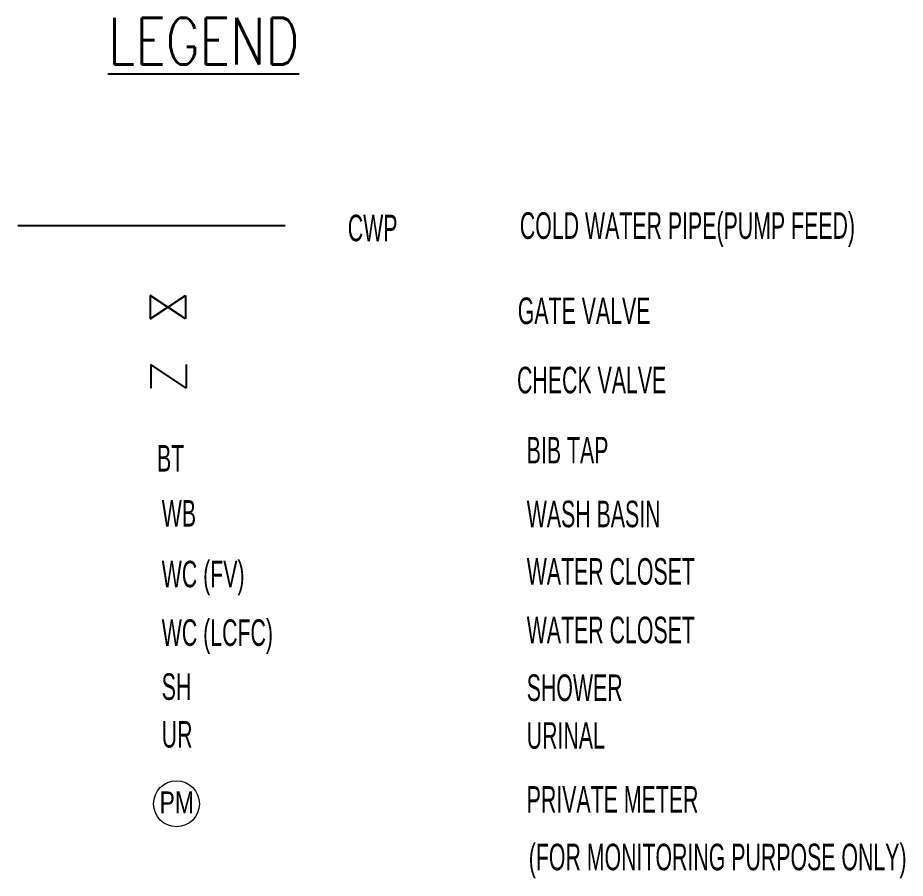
# Model space of a CAD drawing. Header units: millimetres. Extents: x -25453 to 37620, y -352922 to -318638.
# Drawn here: x 29102 to 37620, y -352922 to -344660 of the extents above; entities that cross this region are included whole.
import ezdxf

# ---------------------------------------------------------------- set-up
doc = ezdxf.new("R2010")
doc.units = ezdxf.units.MM
doc.header["$LTSCALE"] = 0.1
doc.layers.get('0').update_dxf_attribs({"color": 8})
for name, color, linetype in [('M-_DWAT----_E-N', 1, 'Continuous'), ('M-_DWAT----_T-N', 7, 'Continuous'), ('M-_SANIANOT_T-_2TXT', 7, 'Continuous'), ('M1_DWATCWP-_E-', 160, 'Continuous')]:
    doc.layers.add(name, color=color, linetype=linetype)
doc.layers.add('M1_ANOTT2W-_T-', color=2, linetype='Continuous', lineweight=15)
doc.styles.add('Arial', font='arial.ttf', dxfattribs={"width": 0.8, "height": 450})
doc.styles.add('S250', font='romans.shx', dxfattribs={"width": 0.5, "height": 250})

msp = doc.modelspace()

# ---------------------------------------------------------------- linework, layer by layer
at = {"color": 160, "ltscale": 800}
for p, q in [((30379.6, -347990.4, 0), (30379.6, -348215.4, 0)), ((30717.1, -348215.4, 0), (30379.6, -347990.4, 0)), ((30717.1, -347990.4, 0), (30717.1, -348215.4, 0))]:
    msp.add_line(p, q, dxfattribs=at)
at = {"layer": 'M-_DWAT----_E-N', "color": 160}
for p, q in [((30372.9, -347325.4, 0), (30372.9, -347550.4, 0)), ((30372.9, -347550.4, 0), (30710.4, -347325.4, 0)), ((30710.4, -347550.4, 0), (30372.9, -347325.4, 0)), ((30710.4, -347325.4, 0), (30710.4, -347550.4, 0))]:
    msp.add_line(p, q, dxfattribs=at)
at = {"layer": 'M1_DWATCWP-_E-', "lineweight": -3}
msp.add_line((29101.5, -346653.5, 0), (31667.8, -346653.5, 0), dxfattribs=at)
at = {"layer": 'M1_DWATCWP-_E-', "lineweight": 0}
msp.add_circle((30625.2, -352207.4, 0), 220.4, dxfattribs=at)

# ---------------------------------------------------------------- texts
at = {"layer": 'M-_DWAT----_T-N', "lineweight": -3, "width": 0.6}
for s, p in [('COLD WATER PIPE(PUMP FEED)', (33920.6, -346782.8, 0)), ('CWP', (32269, -346805.7, 0)), ('GATE VALVE', (33900.7, -347601.2, 0)), ('CHECK VALVE', (33893.5, -348266.2, 0)), ('BIB TAP', (33986.5, -348939.6, 0)), ('BT', (30438.8, -349017.2, 0)), ('WB', (30483.2, -349545.5, 0)), ('WASH BASIN ', (33986.5, -349551.9, 0)), ('WC (FV) ', (30483.2, -350129.2, 0)), ('WATER CLOSET ', (33986.5, -350103.6, 0)), ('WC (LCFC) ', (30483.2, -350691.3, 0)), ('WATER CLOSET ', (33986.5, -350665.7, 0)), ('SH', (30483.2, -351209.7, 0)), ('SHOWER ', (33986.5, -351220.4, 0)), ('UR', (30483.2, -351668, 0)), ('URINAL', (33986.5, -351678.7, 0)), ('PRIVATE METER', (33986.5, -352292.6, 0)), ('(FOR MONITORING PURPOSE ONLY)', (34006.3, -352845.7, 0))]:
    msp.add_text(s, height=255, dxfattribs=at).set_placement(p)
at = {"layer": 'M-_SANIANOT_T-_2TXT', "style": 'S250', "width": 0.8}
msp.add_text('%%ULEGEND', height=450, dxfattribs=at).set_placement((29967.2, -345109.6, 0))
at = {"layer": 'M1_ANOTT2W-_T-', "color": 7, "lineweight": 0, "ltscale": 0.5, "style": 'Arial', "width": 0.75}
msp.add_text('PM', height=210, dxfattribs=at).set_placement((30462.7, -352299.1, 0))

doc.saveas('drawing.dxf')
